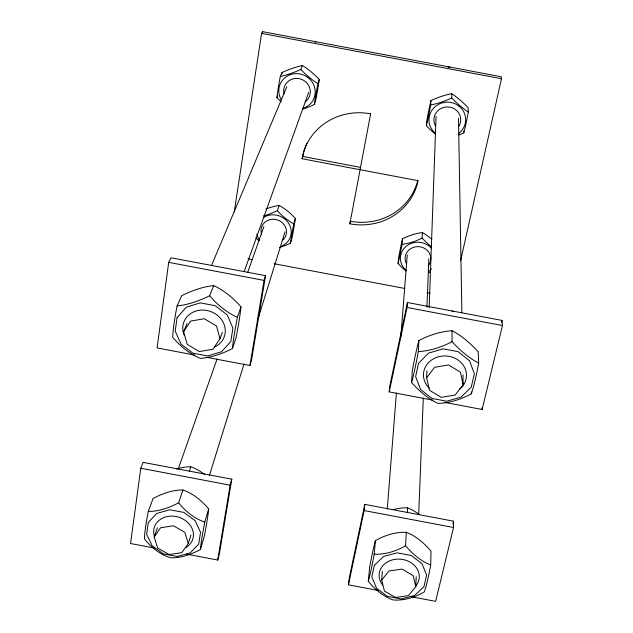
<?xml version="1.0" encoding="UTF-8"?>
<svg xmlns="http://www.w3.org/2000/svg" width="633" height="633" viewBox="0 0 633 633"><rect width="100%" height="100%" fill="white"/><g stroke="black" fill="none" stroke-linecap="round" stroke-linejoin="round"><path stroke-width="0.95" d="M430.693 564.865L431.018 551.177A35.598 15.453 48.3 0 0 406.299 532.337A34.95 18.618 -23.3 0 0 375.416 540.637A35.543 2.065 -80 0 0 369.593 567.469L368.295 581.292A34.198 15.683 48.3 0 0 393.243 599.949A33.62 18.618 -23.1 0 0 424.276 591.902A34.57 3.323 -80.5 0 0 430.693 564.865A34.649 14.741 47.8 0 1 405.579 545.781A34.079 17.724 -22.9 0 1 374.206 554.16A34.562 1.97 -80 0 1 368.295 581.292M462.945 374.831L463.119 384.698L455.119 395.087L441.201 397.358L429.427 390.221L426.642 377.79L426.895 370.891M429.166 307.757L436.066 116.377M382.379 571.259L381.683 580.121L384.437 591.08L395.522 597.481L408.491 595.637L415.818 586.593L416.205 576.718M418.682 514.502L423.311 397.975M426.919 307.116L428.85 258.731M411.592 382.506A36.121 2.287 -79.5 0 0 418.326 351.584L418.88 340.57A37.307 15.461 -20.3 0 1 452.041 330.735A37.537 12.098 44.9 0 1 478.192 351.798L478.651 363.002A36.121 3.853 -79.7 0 1 471.332 393.813A35.82 15.793 -20.1 0 1 437.996 403.371A35.994 12.7 45 0 1 411.592 382.506L412.249 371.08A37.118 2.405 -79.6 0 1 418.88 340.57M435.718 134.41A22.59 5.088 42.5 0 1 426.413 125.769A22.828 0.902 -79 0 0 430.701 104.92L430.915 100.615A23.294 5.95 -19.7 0 1 451.725 93.724A23.176 4.708 42.6 0 1 468.135 107.65L468.309 112.033A22.835 1.519 -78.9 0 1 463.791 132.835A22.709 6.259 -19.6 0 1 459.028 134.979M405.579 545.781L406.299 532.337M407.351 512.73L407.612 507.864A33.889 17.534 -22.9 0 0 393.22 509.605M431.595 246.83A21.894 6.195 43.3 0 1 422.108 238.063L422.401 232.564A22.25 7.556 -20.3 0 0 402.517 238.776A22.131 0.862 -79.3 0 0 398.608 257.805L398.07 263.518A21.704 6.654 43.4 0 0 405.959 271.011M426.413 125.769L426.674 121.267A23.199 0.934 -79 0 1 430.915 100.615M432.766 400.135L389.224 391.89L407.066 307.472L407.423 302.519L502.032 320.425L502.444 325.528L482.109 409.48L444.374 402.335M387.261 509.169L396.408 392.887M400.831 336.716L407.264 254.925M374.206 554.16L375.416 540.637M398.07 263.518A21.783 0.839 -79.3 0 0 402.018 244.322L402.517 238.776M389.224 391.89L389.714 386.399L407.423 302.519M378.487 590.518L348.451 584.821L364.149 510.562L364.806 504.374L453.505 521.181L453.529 527.495L435.639 601.35L411.418 596.761M348.451 584.821L349.218 578.238L364.806 504.374M186.719 554.168L217.705 560.039L219.437 553.638L231.789 479.165L143.129 462.367L140.771 468.238L130.556 543.525L154.761 548.107M206.413 357.273L249.932 365.518L251.523 360.232L265.551 275.671L170.997 257.773L168.702 262.363L157.095 347.936L194.814 355.081M234.218 211.992L261.603 33.375L262.568 31.65L501.225 76.759L501.486 78.714L460.571 260.843M262.268 33.604L262.568 31.65M217.705 560.039L230.111 485.163L231.789 479.165M249.932 365.518L264.04 280.403L265.551 275.671M306.807 143.43A58.758 55.728 10.9 0 0 302.803 156.454L302.06 158.741L418.089 180.682A59.051 55.965 10.9 0 1 349.859 223.813L370.669 113.639M360.074 169.715L360.525 167.373L302.803 156.454M349.859 223.813L350.358 221.241A58.758 55.728 10.9 0 0 417.827 180.176M452.817 524.037L453.505 521.181M501.565 322.339L502.032 320.425M200.408 549.468L204.324 536.143A35.535 2.184 -78.5 0 0 208.661 509.035A34.942 18.674 44.6 0 0 182.937 490.013A35.598 15.382 -26.9 0 0 153.083 498.503L148.304 511.345A34.554 3.434 -78.1 0 0 144.451 538.865A33.612 18.666 44.5 0 0 170.404 557.713A34.19 15.619 -26.9 0 0 200.408 549.468A34.554 2.081 -78.6 0 1 204.776 522.051L208.661 509.035M279.462 247.535A21.704 6.631 -22 0 0 290.468 243.151L292.09 237.652A22.131 0.91 -79.3 0 0 295.382 218.504A22.25 7.58 41.7 0 0 279.137 205.464A22.25 6.37 -22 0 0 266.034 208.985M290.468 243.151A21.783 0.886 -79.3 0 1 293.791 223.845L295.382 218.504M157.475 527.677L154.183 537.006L157.704 548.099L169.106 554.563L181.75 552.656L188.302 543.47L190.937 534.972M209.412 475.47L244.006 364.022M258.074 318.684L285.048 231.797M232.414 348.577L236.054 337.721A37.11 2.548 -79 0 0 240.983 306.894A37.3 15.524 41.7 0 0 213.693 285.618A37.529 12.019 -23.6 0 0 181.695 295.674L177.09 305.913A36.113 3.98 -78.9 0 0 172.698 337.27A35.812 15.849 41.5 0 0 200.242 358.349A35.994 12.628 -23.6 0 0 232.414 348.577A36.113 2.413 -79 0 1 237.391 317.331L240.983 306.894M302.463 109.216A22.59 5.064 -21.1 0 0 314.284 104.564L315.725 100.283A23.199 0.989 -79.5 0 0 319.293 79.513A23.286 5.974 41.1 0 0 302.439 65.5A23.168 4.676 -21.2 0 0 282.096 72.478L280.292 76.482A22.828 1.575 -79.7 0 0 276.914 97.498A22.701 6.29 41 0 0 281.21 101.85M148.304 511.345A34.649 14.67 -26.4 0 0 178.625 502.776L182.937 490.013M189.227 471.403L190.794 466.782A33.881 17.589 44.2 0 1 204.356 474.259M263.55 215.861A21.894 6.172 -21.9 0 0 277.373 210.686L279.137 205.464M314.284 104.564A22.828 0.957 -79.6 0 1 317.893 83.596L319.293 79.513M178.237 468.942L217.119 358.919M247.756 272.206L263.906 226.519M187.036 323.574L183.586 331.771L187.241 344.368L199.371 351.568L212.925 349.226L220.039 338.679L222.381 332.167M244.132 271.739L308.722 92.299M177.09 305.913A36.508 11.41 -23.3 0 0 209.618 295.738L213.693 285.618M280.292 76.482A22.788 4.526 -21.1 0 0 300.849 69.44L302.439 65.5M211.596 265.282L286.796 86.768M276.914 97.498L277.642 95.82M183.586 331.771L190.612 321.121L204.269 318.716L216.486 326.019L220.039 338.679M154.183 537.006L160.663 527.732L173.395 525.778L184.868 532.321L188.302 543.47M426.642 377.79L434.562 367.306L448.599 364.964L460.444 372.204L463.119 384.698M381.683 580.121L388.939 570.998L402.002 569.099L413.151 575.587L415.818 586.593M448.022 67.32L449.754 66.971M261.603 33.375L501.486 78.714M247.97 258.786L252.812 259.704M274.121 263.732L404.883 288.482M427.156 292.699L430.068 293.245M168.702 262.363L264.04 280.403M407.066 307.472L502.444 325.528M140.771 468.238L230.111 485.163M364.149 510.562L453.529 527.495M314.34 41.374L315.82 42.324M482.03 407.605L482.109 409.48M463.744 131.007L463.791 132.835M471.276 391.882L471.332 393.813M458.498 118.252L461.868 312.662M451.725 93.724L451.725 97.965A22.796 4.55 42.5 0 0 468.309 112.033M452.041 330.735L452.057 341.63A36.516 11.489 44.7 0 0 478.651 363.002M302.06 158.741A59.051 55.965 10.9 0 1 370.621 113.821M282.096 72.478A23.192 1.622 -79.7 0 1 281.907 74.037M284.003 93.819A13.428 12.882 26.4 0 1 292.224 79.133A13.428 12.882 26.4 0 1 308.603 85.392A13.428 12.882 26.4 0 1 305.177 101.913M281.266 99.792A18.357 17.621 26.4 0 1 288.727 75.28A18.357 17.621 26.4 0 1 313.667 84.711A18.357 17.621 26.4 0 1 303.444 108.18M317.893 83.596A22.915 5.776 41.1 0 1 300.849 69.44M184.385 335.656A21.514 19.172 19.4 0 1 194.988 311.349A21.514 19.172 19.4 0 1 222.856 321.754A21.514 19.172 19.4 0 1 214.698 346.979M237.391 317.331A36.326 14.717 41.6 0 1 209.618 295.738M435.354 125.769A13.428 12.889 -4.6 0 1 447.507 106.93A13.428 12.889 -4.6 0 1 459.052 125.975M435.18 133.088A18.365 17.621 -4.6 0 1 434.222 107.499A18.365 17.621 -4.6 0 1 460.879 107.824A18.365 17.621 -4.6 0 1 458.893 133.381M451.725 97.965A22.915 5.752 -19.7 0 1 430.701 104.92M429.332 388.171A21.522 19.18 2.4 0 1 430.218 361.024A21.522 19.18 2.4 0 1 460.674 362.147A21.522 19.18 2.4 0 1 459.621 389.295M452.057 341.63A36.334 14.662 -20.2 0 1 418.326 351.584M452.009 310.953A36.295 11.354 44.7 0 1 453.457 311.721M261.571 234.234A12.858 11.877 18.3 0 1 268.234 220.205A12.858 11.877 18.3 0 1 284.328 224.984A12.858 11.877 18.3 0 1 282.405 240.421M263.407 217.57A17.582 16.244 18.3 0 1 288.957 223.789A17.582 16.244 18.3 0 1 280.53 246.585M259.72 240.287A17.582 16.244 18.3 0 1 256.761 234.123M258.715 240.635A21.712 7.786 41.6 0 1 255.898 237.81M293.791 223.845A21.902 7.343 41.6 0 1 277.373 210.686M154.27 535.819A20.129 16.838 16 0 1 166.107 516.813A20.129 16.838 16 0 1 190.826 526.158A20.129 16.838 16 0 1 185.691 547.695M204.776 522.051A34.071 17.779 44.3 0 1 178.625 502.776M176.536 468.99A34.443 14.519 -26.3 0 1 190.794 466.782M422.401 232.564A22.25 6.393 43.4 0 1 431.864 239.345M406.568 263.914A12.858 11.885 3.5 0 1 410.406 248.84A12.858 11.885 3.5 0 1 427.14 250.272A12.858 11.885 3.5 0 1 428.225 265.773M431.524 268.954A17.589 16.252 3.5 0 1 428.549 271.557M406.07 270.338A17.589 16.252 3.5 0 1 405.793 246.656A17.589 16.252 3.5 0 1 431.382 248.081M430.4 272A21.72 7.762 -20.2 0 1 428.557 272.776M422.108 238.063A21.902 7.319 -20.3 0 1 402.018 244.322M382.625 585.019A20.129 16.838 5.8 0 1 385.679 563.085A20.129 16.838 5.8 0 1 412.107 563.433A20.129 16.838 5.8 0 1 416.213 585.47M407.612 507.864A34.451 14.583 47.7 0 1 419.339 514.558M148.304 522.431L146.634 534.268L152.157 545.757L163.33 553.875L177.208 556.502L190.129 552.957L198.683 544.135L200.558 532.337L195.162 520.714L183.902 512.421L169.826 509.755L156.778 513.434L148.304 522.431M177.105 317.584L175.206 331.083L180.998 344.075L192.867 353.159L207.671 355.96L221.526 351.75L230.776 341.598L232.912 328.147L227.263 314.989L215.307 305.707L200.265 302.859L186.268 307.227L177.105 317.584M374.372 565.277L371.816 576.948L376.58 588.294L387.325 596.333L401.203 598.968L414.568 595.495L423.888 586.815L426.65 575.183L422.021 563.702L411.213 555.497L397.128 552.831L383.622 556.431L374.372 565.277M418.54 363.295L415.628 376.595L420.549 389.437L431.928 398.426L446.74 401.227L461.101 397.113L471.221 387.127L474.37 373.866L469.607 360.865L458.15 351.671L443.108 348.83L428.581 353.103L418.54 363.295"/></g></svg>
